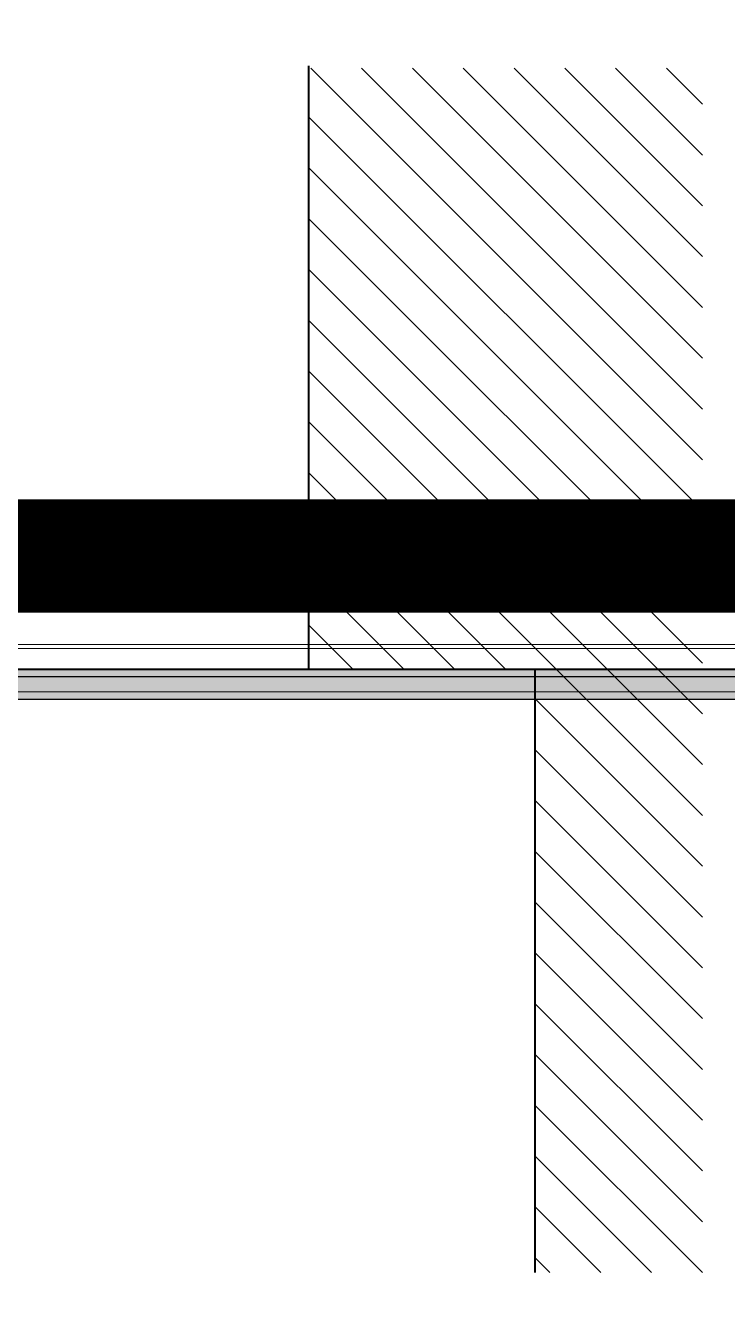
# Model space of a CAD drawing. Header units: millimetres. Extents: x 4003075 to 5615882, y 1445368 to 2591247.
# Drawn here: x 5380824 to 5383927, y 2455103 to 2460713 of the extents above; entities that cross this region are included whole.
import ezdxf

# ---------------------------------------------------------------- set-up
doc = ezdxf.new("R2010")
doc.units = ezdxf.units.MM
for name, color, linetype, lineweight in [('1.검수박스', 2, 'Continuous', 25), ('XR-평면도$0$A-CNTL', 9, 'Continuous', 15), ('XR-평면도$0$A-CONC-LIN1', 9, 'Continuous', 40), ('XR-평면도$0$A-ELEV-LIN2', 9, 'Continuous', 25), ('XR-평면도$0$A-ELEV-LIN3', 9, 'Continuous', 18)]:
    doc.layers.add(name, color=color, linetype=linetype, lineweight=lineweight)
doc.layers.add('XR-평면도$0$A-ELEV-PATT', color=9, linetype='Continuous')

# ---------------------------------------------------------------- blocks, each defined once
blk = doc.blocks.new('XR-평면도$0$중심선(210216)')
at = {"layer": 'XR-평면도$0$A-CNTL', "ltscale": 300}
blk.add_lwpolyline([(-10000, 119000), (186000, 119000)], dxfattribs=at)
blk = doc.blocks.new('XR-평면도$0$높이')
at = {"layer": 'XR-평면도$0$A-ELEV-PATT'}
h = blk.add_hatch(dxfattribs=at)
h.set_pattern_fill('ANSI31', color=256, scale=50, angle=360, style=0)
h.set_pattern_definition([(45, (-513324.6, -319950.65), (-112.2532, 112.2532), [])])
h.paths.add_polyline_path([(2666.7, 1000), (0, 1000), (0, 0), (-2666.7, 0), (-2666.7, -740.6), (2655.7, -740.6), (2655.7, 1000)])
at = {"layer": 'XR-평면도$0$A-CONC-LIN1'}
blk.add_lwpolyline([(2666.7, 1000), (0, 1000), (0, 0), (-2666.7, 0)], dxfattribs=at)
blk = doc.blocks.new('XR-평면도$0$범퍼_1')
at = {"layer": 'XR-평면도$0$A-ELEV-PATT', "ltscale": 0.002}
h = blk.add_hatch(dxfattribs=at)
h.set_pattern_fill('AR-SAND', color=256, angle=180, style=0)
h.set_pattern_definition([(217.5, (21376290.81, -50954928.292), (1.600031296, -48.941323733), [0, -38.608, 0, -43.18, 0, -41.275]), (187.5, (21376290.81, -50954928.29), (-44.95232831, -71.68251006), [0, -20.828, 0, -34.798, 0, -13.335]), (147.5, (21376322.05, -50954928.292), (-79.099237024, -0.143718468), [0, -12.7, 0, -45.72, 0, -59.69]), (137.5, (21376322.05, -50954928.29), (-76.35564525, -22.292932326), [0, -6.35, 0, -29.972, 0, -34.29])])
edge = h.paths.add_edge_path()
edge.add_arc((-4693.7, 123.7), 8.33, 90, 180)
edge.add_line((-4702, 123.7), (-4702, 32))
edge.add_line((-4702, 32), (5694, 32))
edge.add_line((5694, 32), (5694, 123.7))
edge.add_arc((5685.7, 123.7), 8.33, 0, 90)
edge.add_line((5685.7, 132), (-4693.7, 132))
h = blk.add_hatch(dxfattribs=at)
h.set_pattern_fill('AR-HBONE', color=256, scale=0.1, angle=180, style=0)
h.set_pattern_definition([(225, (21375357.164, -50954683.464), (-1e-14, -14.3684097937), [30.48, -10.16]), (315, (21375349.98, -50954690.648), (-1e-14, -14.3684097937), [30.48, -10.16])])
h.paths.add_polyline_path([(-4702, 32), (5694, 32), (5694, 2), (-4702, 2)])
at = {"layer": 'XR-평면도$0$A-ELEV-LIN3'}
blk.add_line((-4400, 0), (4400, 0), dxfattribs=at)
at = {"layer": 'XR-평면도$0$A-ELEV-PATT'}
for p, q in [((-4693.7, 132), (5685.7, 132)), ((-4702, 32), (5694, 32))]:
    blk.add_line(p, q, dxfattribs=at)
at = {"layer": 'XR-평면도$0$A-ELEV-PATT', "ltscale": 0.002}
blk.add_lwpolyline([(5694, 52), (5696, 52), (5696, 0), (-4704, 0), (-4704, 52), (-4702, 52), (-4702, 2), (5694, 2)], close=True, dxfattribs=at)
at = {"layer": 'XR-평면도$0$A-ELEV-PATT'}
blk.add_lwpolyline([(-4702, 32), (-4702, 2), (5694, 2), (5694, 32)], dxfattribs=at)
blk = doc.blocks.new('XR-평면도$0$스크린+범퍼_기준층(210318)')
at = {"layer": 'XR-평면도$0$A-ELEV-LIN3', "linetype": 'Continuous'}
blk.add_lwpolyline([(408.8, -619.5), (408.8, -10380.5), (391.3, -10380.5), (391.3, -619.5)], dxfattribs=at)
at = {"rotation": 270}
blk.add_blockref('XR-평면도$0$범퍼_1', (500, -5004), dxfattribs=at)

msp = doc.modelspace()

# ---------------------------------------------------------------- linework, layer by layer
at = {"layer": '1.검수박스', "const_width": 500}
msp.add_lwpolyline([(5366575, 2491367.6), (5388575, 2491367.6), (5388575, 2458367.6), (5366575, 2458367.6)], close=True, dxfattribs=at)
at = {"layer": 'XR-평면도$0$A-ELEV-LIN2'}
msp.add_line((5388075, 2457867.6), (5378075, 2457867.6), dxfattribs=at)
msp.add_line((5388075, 2457867.6), (5378075, 2457867.6), dxfattribs=at)
msp.add_line((5388075, 2457867.6), (5378075, 2457867.6), dxfattribs=at)
at = {"layer": 'XR-평면도$0$A-ELEV-LIN3'}
for points in [[(5363175, 2444567.6), (5364575, 2444567.6), (5364575, 2445467.6), (5377025, 2445467.6), (5377025, 2444867.6), (5378125, 2444867.6), (5378125, 2446367.6), (5377025, 2446367.6), (5377025, 2457867.6), (5433125, 2457867.6), (5433125, 2446367.6), (5432025, 2446367.6), (5432025, 2444867.6), (5433125, 2444867.6), (5433125, 2445467.6), (5443025, 2445467.6), (5443025, 2444867.6), (5444125, 2444867.6), (5444125, 2446367.6), (5443025, 2446367.6), (5443025, 2457867.6), (5483675, 2457867.6)], [(5363175, 2445967.6), (5363175, 2444567.6), (5364575, 2444567.6), (5364575, 2445467.6), (5377025, 2445467.6), (5377025, 2444867.6), (5378125, 2444867.6), (5378125, 2446367.6), (5377025, 2446367.6), (5377025, 2457867.6), (5433125, 2457867.6), (5433125, 2446367.6), (5432025, 2446367.6), (5432025, 2444867.6), (5433125, 2444867.6), (5433125, 2445467.6), (5443025, 2445467.6), (5443025, 2444867.6), (5444125, 2444867.6), (5444125, 2446367.6), (5443025, 2446367.6), (5443025, 2457867.6), (5483675, 2457867.6)], [(5363175, 2445967.6), (5363175, 2444567.6), (5364575, 2444567.6), (5364575, 2445467.6), (5377025, 2445467.6), (5377025, 2444867.6), (5378125, 2444867.6), (5378125, 2446367.6), (5377025, 2446367.6), (5377025, 2457867.6), (5433125, 2457867.6), (5433125, 2446367.6), (5432025, 2446367.6), (5432025, 2444867.6), (5433125, 2444867.6), (5433125, 2445467.6), (5443025, 2445467.6), (5443025, 2444867.6), (5444125, 2444867.6), (5444125, 2446367.6), (5443025, 2446367.6), (5443025, 2457867.6), (5483675, 2457867.6)], [(5363075, 2444467.6), (5364675, 2444467.6), (5364675, 2445367.6), (5376925, 2445367.6), (5376925, 2444767.6), (5378225, 2444767.6), (5378225, 2446467.6), (5377125, 2446467.6), (5377125, 2457767.6), (5433025, 2457767.6), (5433025, 2446467.6), (5431925, 2446467.6), (5431925, 2444767.6), (5433225, 2444767.6), (5433225, 2445367.6), (5442925, 2445367.6), (5442925, 2444767.6), (5444225, 2444767.6), (5444225, 2446467.6), (5443125, 2446467.6), (5443125, 2457767.6), (5483575, 2457767.6)], [(5363075, 2444467.6), (5364675, 2444467.6), (5364675, 2445367.6), (5376925, 2445367.6), (5376925, 2444767.6), (5378225, 2444767.6), (5378225, 2446467.6), (5377125, 2446467.6), (5377125, 2457767.6), (5433025, 2457767.6), (5433025, 2446467.6), (5431925, 2446467.6), (5431925, 2444767.6), (5433225, 2444767.6), (5433225, 2445367.6), (5442925, 2445367.6), (5442925, 2444767.6), (5444225, 2444767.6), (5444225, 2446467.6), (5443125, 2446467.6), (5443125, 2457767.6), (5483575, 2457767.6)], [(5363075, 2444467.6), (5364675, 2444467.6), (5364675, 2445367.6), (5376925, 2445367.6), (5376925, 2444767.6), (5378225, 2444767.6), (5378225, 2446467.6), (5377125, 2446467.6), (5377125, 2457767.6), (5433025, 2457767.6), (5433025, 2446467.6), (5431925, 2446467.6), (5431925, 2444767.6), (5433225, 2444767.6), (5433225, 2445367.6), (5442925, 2445367.6), (5442925, 2444767.6), (5444225, 2444767.6), (5444225, 2446467.6), (5443125, 2446467.6), (5443125, 2457767.6), (5483575, 2457767.6)]]:
    msp.add_lwpolyline(points, dxfattribs=at)

# ---------------------------------------------------------------- block references
at = {"rotation": 90}
msp.add_blockref('XR-평면도$0$높이', (5383075, 2457867.6), dxfattribs=at)
msp.add_blockref('XR-평면도$0$높이', (5383075, 2457867.6), dxfattribs=at)
msp.add_blockref('XR-평면도$0$높이', (5383075, 2457867.6), dxfattribs=at)
at = {"xscale": -1, "rotation": 90}
msp.add_blockref('XR-평면도$0$스크린+범퍼_기준층(210318)', (5377575, 2458367.6), dxfattribs=at)
msp.add_blockref('XR-평면도$0$스크린+범퍼_기준층(210318)', (5377575, 2458367.6), dxfattribs=at)
msp.add_blockref('XR-평면도$0$스크린+범퍼_기준층(210318)', (5377575, 2458367.6), dxfattribs=at)
at = {"layer": 'XR-평면도$0$A-CNTL'}
msp.add_blockref('XR-평면도$0$중심선(210216)', (5322575, 2339367.6), dxfattribs=at)

doc.saveas('drawing.dxf')
